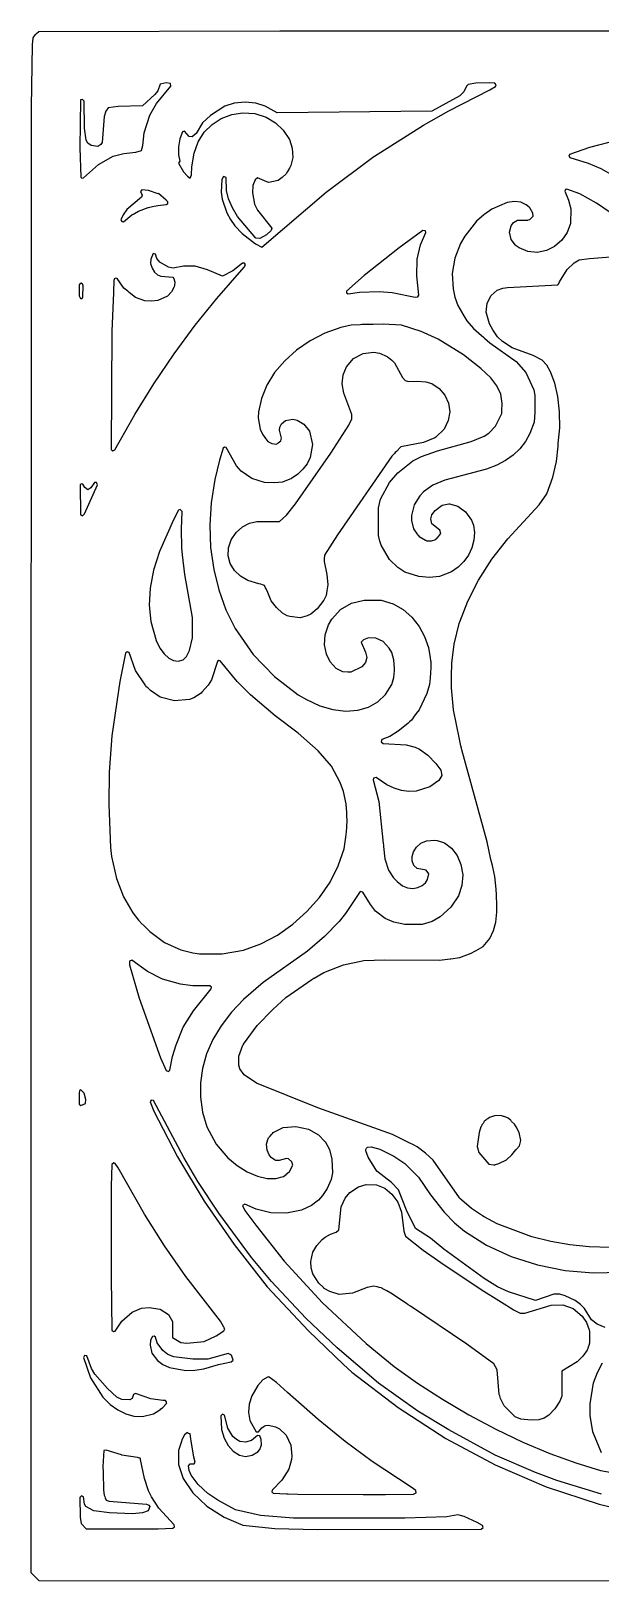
# Model space of a CAD drawing. Header units: millimetres. Extents: x 0 to 300, y 0 to 300.
# Drawn here: x 0 to 110.4, y 0 to 300.4 of the extents above; entities that cross this region are included whole.
import ezdxf

# ---------------------------------------------------------------- set-up
doc = ezdxf.new("R2010")
doc.units = ezdxf.units.MM
doc.layers.add('CUT', color=7, linetype='CONTINUOUS')

msp = doc.modelspace()

# ---------------------------------------------------------------- linework, layer by layer
at = {"layer": 'CUT'}
for points in [[(175.9952, 0.0296), (1.6255, 0.0716), (0.8249, 0.8249), (0.0716, 1.6255), (0.0502, 90.5583), (0.0489, 95.7279), (0.0463, 106.8039), (0.0457, 109.0444), (0.121, 285.633), (0.3023, 297.6652), (0.4627, 299.03), (0.8921, 299.6665), (1.0865, 299.8731), (1.5794, 300.2386), (48.2033, 300.3595), (252.216, 300.3595)], [(113.7006, 279.1945), (108.2059, 277.8119), (104.3313, 276.4354), (104.219, 276.0875), (104.4103, 275.8166), (107.9617, 274.7661), (110.3915, 273.6906), (112.9423, 272.2823)], [(116.49, 262.2662), (109.5378, 267.0112), (106.3156, 268.7866), (103.8102, 269.7411), (103.5401, 269.6276), (103.4265, 269.3205), (104.1658, 267.5948), (104.5974, 265.9058), (104.557, 263.0822), (103.9099, 261.3353), (102.861, 259.8239), (101.4542, 258.634), (99.8677, 257.8383), (98.0962, 257.4514), (96.2886, 257.6103), (94.5839, 258.3234), (93.9926, 258.7437), (93.8654, 258.877), (93.0154, 259.9879), (92.6949, 261.3577), (93.0355, 262.6274), (93.4554, 263.2584), (94.2414, 263.7357), (96.0873, 263.676), (96.1976, 263.7034), (96.2892, 263.6877), (96.3534, 263.742), (96.6605, 263.8181), (97.2733, 264.4986), (97.2604, 265.0679), (96.6562, 266.1199), (96.581, 266.1824), (96.5669, 266.2093), (96.5097, 266.2417), (95.9476, 266.7086), (94.8834, 267.1628), (93.6736, 267.3026), (92.286, 267.1002), (89.2684, 265.8111), (87.7506, 264.7655), (86.3238, 263.4843), (84.0461, 260.6151), (83.2219, 259.1785), (82.103, 256.3225), (81.5921, 253.3758), (81.7716, 250.4196), (82.1201, 248.7643), (82.7133, 247.1505), (83.6258, 245.5983), (83.6563, 245.5341), (83.6899, 245.4892), (84.4661, 244.1688), (85.7174, 242.7322), (86.7968, 241.7943), (87.72, 240.9715), (87.8612, 240.8695), (88.907, 239.9608), (93.9969, 236.2943), (95.8474, 234.1726), (97.4047, 230.8001), (97.5876, 229.7448), (97.6475, 226.5284), (97.4885, 224.5467), (96.6627, 222.3741), (95.7826, 220.8241), (94.7048, 219.4316), (93.4081, 218.1981), (91.9303, 217.1254), (90.2587, 216.2299), (88.2376, 215.4307), (80.2191, 213.3411), (77.8719, 212.3638), (76.062, 211.0654), (75.3588, 210.2984), (74.2673, 208.518), (73.725, 206.4994), (73.7026, 205.5297), (74.1168, 203.8692), (74.8507, 202.8849), (74.9162, 202.7603), (74.9716, 202.7227), (75.2007, 202.4155), (76.4732, 201.7031), (76.4929, 201.6898), (76.4973, 201.6897), (76.6797, 201.5875), (77.6257, 201.5595), (78.4271, 201.8618), (78.6489, 202.1064), (78.7768, 202.1689), (79.1638, 202.6645), (79.1636, 202.6741), (79.4422, 202.9814), (79.1958, 203.6256), (77.6835, 204.8692), (77.5788, 205.2204), (77.4453, 205.8326), (77.688, 206.6219), (78.3062, 207.4606), (79.6782, 208.4735), (80.9663, 208.749), (81.1019, 208.7287), (82.682, 208.3112), (84.2207, 207.1813), (85.3364, 205.6058), (85.7275, 204.629), (85.9134, 203.1704), (85.8198, 201.6774), (85.4168, 200.2181), (84.7663, 198.8245), (83.8683, 197.5547), (82.7544, 196.4408), (81.4831, 195.5421), (79.1501, 194.6483), (77.2008, 194.4568), (75.1239, 194.6444), (72.4435, 195.5276), (71.1064, 196.3856), (69.5003, 197.9672), (67.8732, 200.7058), (67.5785, 201.5121), (67.3487, 202.6167), (67.3485, 207.9394), (67.7166, 209.6218), (69.4625, 212.8841), (71.0798, 214.7533), (73.9621, 217.0595), (75.6495, 217.9366), (78.7441, 219.0287), (85.3187, 220.8077), (87.8, 221.8687), (88.6861, 222.4373), (89.996, 223.8057), (91.2346, 226.2564), (91.2545, 227.3232), (91.2973, 227.5918), (91.2641, 227.8361), (91.2711, 228.2096), (91.0041, 230.0212), (90.2871, 231.6243), (89.0711, 233.1866), (87.1646, 234.944), (83.8065, 237.5826), (78.9016, 240.6239), (75.5785, 242.1344), (71.7678, 243.332), (68.2767, 243.5685), (66.2889, 243.5116), (64.106, 243.4787), (63.8041, 243.4405), (62.0671, 243.3908), (60.0436, 242.9165), (56.9337, 241.8108), (54.0773, 240.3119), (51.4719, 238.5479), (49.1897, 236.4812), (47.2263, 234.1884), (45.7312, 231.7367), (44.6567, 229.1684), (44.0895, 226.543), (44.0311, 225.3995), (44.4346, 223.2198), (44.8528, 222.2263), (45.4662, 221.4286), (45.5184, 221.3462), (45.545, 221.3261), (45.9121, 220.8487), (46.6545, 220.4046), (47.5697, 220.3135), (47.6741, 220.3876), (47.7832, 220.4047), (47.8916, 220.5419), (48.4429, 220.9332), (48.585, 221.4379), (48.1777, 223.0373), (48.2087, 223.5915), (48.2104, 223.6188), (48.5375, 224.2326), (49.3598, 224.8689), (50.7266, 225.117), (51.5668, 224.9431), (52.9081, 224.1584), (53.9549, 222.7958), (54.5523, 220.2251), (54.086, 217.6975), (53.5239, 216.5122), (52.7144, 215.4525), (51.6912, 214.4914), (50.4644, 213.676), (48.7266, 212.945), (47.2308, 212.7823), (45.2686, 212.8758), (42.7895, 213.6506), (40.7291, 215.0923), (39.8298, 216.1091), (37.8552, 219.6577), (37.5307, 219.7189), (37.2756, 219.5093), (36.55, 217.2248), (35.6511, 213.4495), (34.9542, 208.9597), (34.6855, 204.6009), (34.8341, 200.2699), (35.4411, 196.048), (36.4246, 192.0545), (37.8052, 188.2068), (39.6054, 184.5704), (43.0811, 179.579), (45.0137, 177.5623), (45.0404, 177.5324), (45.0613, 177.5127), (47.2167, 175.2635), (51.7845, 171.7451), (53.3712, 170.8007), (55.9868, 169.6029), (58.5274, 168.8658), (60.9996, 168.5979), (63.3179, 168.7765), (65.42, 169.3696), (67.2358, 170.393), (68.7196, 171.811), (69.9073, 173.7103), (70.3098, 175.081), (70.4239, 176.3975), (70.4312, 176.4478), (70.4302, 176.4704), (70.4628, 176.846), (70.3182, 178.4918), (69.9063, 179.9107), (69.4197, 180.784), (68.2183, 182.0565), (66.8404, 182.7259), (65.3786, 182.77), (64.414, 182.3663), (64.0085, 181.9527), (64.8496, 180.0168), (65.0767, 178.9793), (64.8105, 177.9947), (64.1144, 177.1339), (62.0113, 176.1041), (61.7269, 176.104), (61.6554, 176.104), (61.5488, 176.104), (61.4135, 176.104), (60.4559, 176.1676), (59.1522, 176.8447), (57.9911, 178.0999), (57.257, 179.6061), (56.8868, 181.3957), (57.0122, 183.3739), (57.6603, 185.3165), (58.2982, 186.4133), (59.9576, 188.2664), (62.0911, 189.4858), (64.5911, 190.0976), (67.7209, 190.0979), (67.8695, 190.0761), (70.1971, 189.3608), (72.1272, 188.2426), (73.7899, 186.7651), (75.1872, 184.9896), (76.2484, 183.017), (77.008, 180.8929), (77.3759, 178.9094), (77.4411, 178.3285), (77.4435, 178.307), (77.4476, 178.2704), (77.4524, 178.2274), (77.4774, 177.2128), (77.405, 175.8057), (77.3742, 175.2075), (77.3669, 175.065), (77.3635, 174.9992), (77.2042, 173.7247), (76.7136, 171.9909), (75.1902, 168.8263), (74.661, 168.1069), (74.5373, 167.9388), (74.2675, 167.5719), (73.9071, 167.0819), (73.7016, 166.8235), (73.3563, 166.4892), (73.3016, 166.4363), (73.2077, 166.3454), (73.0491, 166.1918), (71.1423, 164.6655), (69.5225, 163.6889), (68.0024, 163.0545), (67.8309, 162.6587), (68.2158, 162.3342), (72.7185, 162.0575), (74.4467, 161.6031), (75.2636, 161.1992), (76.8777, 160.0259), (78.4609, 158.4131), (79.4222, 157.1632), (79.6221, 156.1162), (79.0278, 155.154), (77.271, 153.9245), (74.63, 153.0918), (73.2318, 153.0248), (71.7787, 153.2107), (70.3838, 153.6341), (68.946, 154.3048), (66.8792, 155.7108), (66.3717, 155.5839), (66.3129, 155.2918), (67.4048, 151.0487), (68.2644, 142.9276), (68.2812, 142.6578), (68.3255, 142.3504), (68.5788, 139.9576), (69.2483, 137.7816), (70.2417, 136.307), (70.9803, 135.5656), (71.9961, 134.7553), (72.9811, 134.3301), (73.9646, 134.1822), (74.9855, 134.3807), (75.8034, 134.7664), (76.4417, 135.33), (76.8552, 135.9334), (77.0769, 137.0253), (76.5609, 137.7528), (74.8543, 138.1026), (74.1871, 138.6951), (73.8508, 139.5442), (73.8555, 140.4231), (74.1392, 141.3383), (74.7247, 142.2488), (75.5616, 142.9836), (76.6218, 143.4298), (78.2779, 143.5658), (78.6944, 143.5071), (80.092, 143.0733), (81.4913, 142.044), (82.6051, 140.5742), (83.3044, 138.8667), (83.6443, 136.8458), (83.4899, 134.8064), (82.8218, 132.7645), (81.3692, 130.6123), (79.2735, 128.7056), (77.7489, 127.8406), (75.7955, 127.258), (72.4154, 127.2018), (70.2977, 127.6554), (68.6201, 128.396), (66.7617, 129.8442), (65.7747, 131.0816), (64.3364, 133.5174), (63.8212, 133.6268), (60.976, 129.3595), (59.7553, 127.8352), (56.8981, 124.8884), (53.5868, 122.0946), (45.0297, 115.9863), (41.2231, 112.7198), (38.853, 110.2306), (36.8688, 107.6191), (35.2483, 104.9228), (34.0297, 102.1495), (33.2247, 99.3324), (32.843, 96.5729), (32.8394, 93.762), (33.264, 90.8667), (34.1227, 88.0257), (35.9092, 84.6865), (38.1817, 81.9954), (39.9585, 80.5099), (41.92, 79.2993), (43.8848, 78.4661), (45.7789, 78.0234), (47.4623, 78.0224), (48.95, 78.4325), (49.4377, 78.8221), (49.4885, 78.8407), (49.7225, 79.0496), (50.1085, 79.3579), (50.7688, 80.5817), (50.542, 81.2739), (49.9184, 81.8222), (49.5248, 81.8755), (48.0969, 81.4979), (47.4858, 81.4839), (47.2212, 81.6199), (46.9356, 81.824), (46.8813, 81.8628), (46.8099, 81.9138), (46.5723, 82.0835), (46.1424, 82.583), (45.764, 83.5294), (45.67, 84.6601), (45.9028, 85.5793), (45.9061, 85.5854), (45.9144, 85.601), (45.9565, 85.6801), (46.0586, 85.8722), (46.3601, 86.243), (46.6484, 86.5685), (46.7048, 86.6322), (46.8042, 86.7444), (46.968, 86.9293), (48.9043, 87.8718), (51.3067, 88.0914), (53.8155, 87.5621), (55.7344, 86.455), (56.979, 85.2064), (57.0115, 85.1571), (57.8639, 83.636), (58.3333, 81.7817), (58.4543, 79.1251), (58.1677, 77.7947), (57.4075, 76.0911), (56.5239, 74.7047), (55.7446, 73.8498), (55.473, 73.5963), (54.3765, 72.8144), (52.4107, 71.9067), (49.5027, 71.3102), (46.5222, 71.3764), (43.6435, 72.1037), (41.4588, 73.0666), (40.9816, 72.8047), (41.4441, 71.8326), (43.5908, 68.9589), (49.0946, 62.0038), (56.5217, 53.9433), (64.9395, 46.0383), (70.3541, 41.6223), (74.883, 38.362), (79.7283, 35.2322), (84.8317, 32.2422), (90.0551, 29.4641), (95.3243, 26.9506), (100.4997, 24.7541), (105.5382, 22.9131), (110.3313, 21.4655), (112.5042, 21.0629)], [(112.1835, 64.6575), (108.1436, 64.75), (104.4101, 65.1456), (100.7037, 65.8086), (97.0294, 66.7277), (90.3463, 69.2521), (87.8374, 70.575), (87.4613, 70.8067), (87.3271, 70.8894), (87.0717, 71.0467), (86.9101, 71.1462), (85.376, 72.1879), (83.9112, 73.4304), (83.0969, 74.1649), (83.0275, 74.2595), (77.912, 81.5508), (76.4727, 82.959), (74.8021, 84.1778), (74.1059, 84.5211), (74.0211, 84.5812), (73.4035, 84.8674), (70.0671, 86.5124), (55.5669, 91.7382), (43.7403, 96.5171), (41.311, 98.1072), (40.4977, 99.2885), (40.2822, 99.9991), (40.3167, 101.7109), (41.0717, 103.8279), (41.1758, 103.9908), (41.2121, 104.0477), (41.2203, 104.0605), (41.223, 104.0647), (43.8516, 107.687), (46.8512, 110.777), (49.377, 113.0585), (54.399, 116.5498), (54.819, 116.818), (54.8561, 116.8417), (54.8727, 116.8523), (54.8906, 116.8637), (56.7773, 117.9418), (60.5884, 119.4476), (64.4867, 120.2328), (68.4805, 120.4028), (79.1492, 120.2987), (81.1955, 120.5912), (81.2772, 120.5981), (81.3465, 120.6128), (83.0886, 120.8618), (85.2647, 121.6765), (85.9898, 122.082), (86.1105, 122.1312), (86.2336, 122.2184), (87.6194, 122.9934), (88.9239, 124.5255), (89.5937, 126.0438), (90.0586, 127.6929), (90.2416, 129.6115), (90.2363, 130.2068), (90.271, 131.5038), (90.2169, 132.4054), (90.2106, 133.126), (90.1254, 133.9323), (90.1199, 134.0247), (90.1064, 134.1121), (89.8487, 136.552), (89.4602, 138.3116), (89.4008, 138.6977), (89.1228, 139.8396), (88.375, 143.2265), (83.4563, 161.0761), (83.3854, 161.4009), (83.2902, 161.8372), (83.1467, 162.4945), (83.0007, 163.1635), (81.868, 168.8032), (81.4727, 173.0819), (81.4722, 175.349), (81.5348, 177.8698), (81.986, 181.5546), (82.9801, 185.5594), (82.9938, 185.6058), (83.0123, 185.6684), (83.0351, 185.7457), (83.0748, 185.8801), (84.6139, 189.8703), (86.6817, 193.9406), (89.2939, 198.0076), (92.3986, 201.9863), (98.4696, 208.5167), (99.9644, 210.6832), (101.1301, 213.9376), (101.8237, 216.9735), (102.1111, 219.9008), (102.1587, 220.256), (102.1618, 220.4176), (102.4592, 223.4469), (102.3998, 226.5391), (102.0649, 229.5199), (101.5059, 232.1086), (100.6811, 234.3097), (99.9288, 235.6077), (99.0259, 236.5602), (97.2877, 237.4968), (93.2419, 238.9743), (91.3273, 240.2254), (90.3707, 241.1173), (89.4698, 242.4687), (88.8136, 243.6215), (88.1865, 245.8812), (88.3757, 247.6473), (89.1394, 249.1414), (90.3068, 250.1346), (91.4229, 250.5193), (92.3389, 250.6498), (102.0596, 251.1502), (102.1507, 251.2987), (102.22, 251.3013), (102.4169, 251.7327), (103.8788, 254.1155), (105.25, 255.4565), (106.2346, 255.9922), (108.2223, 256.3033), (113.973, 256.7098)], [(110.5455, 16.8502), (101.8825, 19.4849), (97.7176, 21.0353), (89.9268, 24.4314), (80.9735, 29.3015), (74.9673, 32.9118), (67.3444, 38.3568), (59.346, 45.2031), (53.2595, 50.9261), (46.5978, 58.0719), (42.7188, 62.7384), (36.4477, 71.2813), (32.3612, 77.4263), (29.6356, 82.0595), (23.7491, 93.1421), (23.3241, 93.2136), (23.0927, 92.8501), (23.8435, 91.0442), (28.4039, 82.2272), (33.5556, 73.641), (39.3682, 65.2245), (45.7567, 57.0581), (53.7939, 48.5058), (60.5899, 41.9511), (62.1995, 40.5249), (71.1459, 33.657), (80.3842, 27.6476), (89.923, 22.5145), (99.7953, 18.2861), (110.0619, 14.8942), (120.6591, 12.3898)], [(111.2128, 49.127), (109.6679, 49.7786), (108.6068, 50.6534), (107.2263, 52.8161), (106.4728, 53.6313), (105.4474, 54.3834), (103.5197, 55.289), (102.4293, 55.5846), (101.3073, 55.5802), (97.7619, 54.4093), (92.542, 56.027), (90.3959, 57.0244), (87.8156, 58.651), (79.9668, 64.3497), (77.4328, 66.4673), (74.4937, 68.341), (72.7538, 71.8803), (71.2334, 75.8039), (69.8473, 77.2228), (67.0237, 79.4442), (65.3399, 82.1425), (64.8732, 83.3656), (64.9105, 83.6205), (65.0087, 83.9249), (65.1959, 84.0888), (65.9058, 84.1564), (67.5685, 83.6943), (70.3433, 82.354), (72.4548, 80.9541), (75.0939, 78.2539), (77.3869, 74.8649), (80.0782, 71.4861), (82.0757, 69.4283), (83.9705, 67.8085), (88.277, 65.1021), (93.0606, 62.909), (98.1467, 61.2863), (103.4779, 60.2045), (108.885, 59.7265), (114.3353, 59.8446)], [(110.5349, 24.8382), (108.8234, 28.9575), (108.3296, 32.1088), (108.3123, 33.3698), (108.3077, 34.05), (108.3063, 34.2555), (108.3058, 34.3266), (108.3055, 34.3664), (108.9943, 38.4095), (109.7476, 40.4498), (110.7293, 42.3147)]]:
    msp.add_lwpolyline(points, dxfattribs=at)
for points in [[(13.8075, 278.7657), (13.597, 278.3413), (13.0118, 277.9881), (11.6649, 278.1597), (11.05, 278.6418), (10.7134, 279.1949), (10.4041, 281.5618), (10.3106, 286.7778), (10.0286, 287.1143), (9.6372, 287.0048), (9.4926, 277.7144), (9.6754, 272.0465), (9.9053, 271.8509), (10.2392, 271.8979), (13.1053, 274.4807), (15.9852, 276.0797), (18.0221, 276.6412), (20.3203, 276.8895), (21.4359, 277.1968), (21.7141, 278.1971), (21.9641, 280.6432), (23.0565, 284.0409), (24.332, 286.2811), (27.104, 289.6778), (27.034, 290.1676), (26.1925, 290.3206), (25.0425, 290.076), (24.6007, 288.7962), (24.0324, 288.0241), (21.6152, 285.8349), (16.9162, 285.7564), (15.0094, 285.4643), (14.5458, 284.8312), (14.2042, 283.7871)], [(48.906, 281.1754), (50.0776, 279.3426), (50.649, 277.6819), (50.7722, 275.8272), (50.3859, 274.2848), (50.101, 273.7865), (49.9237, 273.4764), (49.9057, 273.4449), (49.7393, 273.1538), (49.4516, 272.7161), (48.657, 271.9735), (47.8882, 271.4057), (46.0813, 271.0286), (45.7128, 271.1056), (43.8935, 271.9409), (43.4269, 271.4912), (43.0228, 270.4068), (42.9121, 269.0114), (43.3085, 266.8287), (43.9209, 265.6448), (46.6821, 262.1309), (46.5408, 261.7173), (45.6259, 260.8628), (44.3687, 260.152), (43.5575, 260.2333), (40.0667, 264.4107), (39.0353, 266.0924), (38.3195, 267.8132), (37.8963, 269.4806), (37.8109, 271.9723), (37.2963, 272.1529), (37.0061, 271.5937), (36.8908, 269.1051), (37.0951, 267.7699), (37.9834, 265.1184), (38.6669, 263.8342), (39.4963, 262.608), (40.9112, 261.1067), (43.5051, 259.1092), (44.7732, 258.4839), (57.2298, 269.1289), (66.4442, 276.0253), (66.5619, 276.1058), (76.0349, 282.1212), (80.9844, 284.8844), (88.9077, 288.9374), (90.0306, 289.5963), (90.161, 289.9421), (89.872, 290.2679), (88.9256, 290.3226), (86.1904, 290.2615), (84.7306, 290.0228), (84.3977, 289.6994), (83.8902, 288.5523), (83.0901, 287.7732), (77.6838, 284.8205), (47.7333, 284.487), (45.4203, 285.8213), (43.5542, 286.3905), (41.5095, 286.5719), (39.4075, 286.368), (37.5691, 285.7654), (34.8322, 283.9987), (33.2828, 282.5686), (32.0534, 280.5047), (31.2876, 279.8299), (30.6834, 279.9058), (29.746, 280.9527), (29.4069, 280.8169), (28.8759, 279.4549), (28.6066, 277.8902), (28.6035, 276.3445), (28.8861, 275.1431), (28.6374, 274.7765), (29.6052, 273.083), (30.3612, 272.206), (30.8451, 271.8733), (31.1475, 272.4781), (31.2146, 274.0084), (31.6104, 276.6755), (32.4261, 278.8576), (33.6058, 280.7376), (35.0972, 282.2569), (36.8887, 283.4307), (38.9316, 284.2098), (41.0894, 284.5121), (43.4025, 284.3576), (45.5972, 283.6924), (47.4207, 282.5962)], [(18.6114, 265.7494), (17.8853, 264.7718), (17.445, 263.758), (17.6176, 263.4285), (17.988, 263.3936), (19.5778, 264.7133), (19.8365, 264.8685), (19.8673, 264.8572), (20.0556, 265.0001), (20.8494, 265.4765), (22.7622, 266.1714), (22.8104, 266.1813), (23.0793, 266.2364), (23.6033, 266.3439), (24.5773, 266.5437), (26.2173, 266.7189), (26.5117, 266.943), (26.5242, 267.2843), (26.2547, 267.5068), (26.2483, 267.6092), (24.7362, 268.8491), (24.669, 268.7879), (22.8012, 269.4264), (21.5024, 269.5566), (21.2662, 269.2317), (21.5547, 268.5601), (21.4296, 268.184)], [(74.4449, 248.7966), (74.9894, 248.8368), (75.1464, 249.1671), (74.7886, 252.8995), (74.8491, 256.1603), (75.4915, 258.956), (76.4935, 261.2903), (76.4155, 261.646), (75.9012, 261.7188), (71.3479, 258.3715), (64.5731, 252.9878), (61.158, 249.9477), (61.1675, 249.6146), (61.4687, 249.4041), (63.6783, 249.7344), (67.4597, 249.8847), (69.9595, 249.7002)], [(23.2295, 256.1498), (23.2181, 255.2822), (23.4771, 254.424), (23.9708, 253.6502), (24.5284, 253.1373), (25.2039, 252.8851), (27.4819, 252.6498), (27.7171, 252.4058), (27.8787, 251.7101), (27.8191, 251.017), (27.776, 250.8138), (27.2851, 249.8417), (26.4501, 249.0114), (24.602, 248.1496), (23.3816, 247.9868), (22.069, 248.0851), (20.2913, 248.7171), (19.0848, 249.6787), (18.976, 249.7666), (18.9005, 249.8277), (18.7796, 249.9254), (18.0198, 250.5396), (16.7387, 252.4022), (16.4533, 252.4892), (16.167, 252.3181), (16.1595, 252.1462), (16.0952, 252.1372), (16.049, 249.6402), (15.7223, 242.228), (15.5714, 219.2456), (15.897, 219.0065), (16.2599, 219.1842), (20.1445, 226.0801), (23.8384, 232.014), (27.745, 237.7976), (31.8342, 243.34), (36.0322, 248.5044), (41.3566, 254.5766), (41.5737, 255.0322), (41.4099, 255.3954), (40.9794, 255.4067), (39.1147, 253.8783), (37.1402, 252.8246), (34.2326, 254.1117), (31.8368, 254.7857), (29.599, 254.792), (27.5701, 254.4254), (26.6542, 254.5817), (24.9732, 255.5556), (24.3988, 256.2931), (24.1583, 257.1481), (23.7054, 257.2667)], [(9.9479, 248.5568), (10.0991, 248.829), (10.1294, 250.9761), (10.0386, 251.339), (9.7362, 251.5205), (9.3733, 251.1878), (9.3431, 249.0406), (9.6152, 248.5265)], [(40.9965, 204.3161), (42.3294, 205.0251), (43.7922, 205.3145), (44.1629, 205.3273), (44.1964, 205.3284), (44.241, 205.3299), (44.3748, 205.3346), (48.1903, 205.3297), (49.5139, 206.5233), (51.2378, 208.7283), (58.1314, 218.5846), (61.5883, 223.9946), (62.1703, 225.1893), (62.1706, 225.6268), (62.1774, 225.6647), (62.1707, 225.6949), (62.1709, 226.0222), (60.6205, 230.1798), (60.3353, 231.9782), (60.4973, 233.7229), (61.1182, 235.2965), (62.5298, 236.9269), (64.3529, 237.8895), (66.454, 238.1212), (67.5552, 237.9318), (68.9911, 237.2881), (69.0041, 237.2795), (69.0468, 237.251), (69.0737, 237.2332), (69.265, 237.1059), (69.9038, 236.6023), (70.4282, 236.0318), (71.9866, 233.2404), (72.5335, 232.6366), (73.1389, 232.4664), (74.8952, 232.5012), (76.4818, 232.3726), (77.6481, 232.0269), (79.076, 231.0759), (80.1693, 229.7914), (80.887, 228.255), (81.1348, 226.5889), (80.8562, 224.8844), (80.0384, 223.1836), (78.4186, 221.6332), (78.2469, 221.5095), (76.0644, 220.5958), (71.6539, 219.7926), (70.8111, 218.8888), (70.563, 218.6614), (70.4577, 218.5097), (69.9434, 217.9582), (59.4168, 202.7444), (56.8736, 198.8035), (56.823, 198.062), (56.7875, 197.8254), (56.8024, 197.7602), (56.7881, 197.5497), (57.3652, 195.0751), (57.5308, 193.0625), (57.3558, 191.8788), (57.1796, 190.9618), (56.744, 190.0765), (55.4792, 188.4004), (54.2637, 187.3955), (53.5553, 187.0244), (52.1617, 186.6831), (50.1874, 186.8966), (49.668, 187.0491), (48.7285, 187.5614), (47.5729, 188.6488), (46.5843, 189.9728), (45.878, 191.5769), (45.6113, 192.3048), (45.4782, 192.4849), (45.2879, 192.9171), (44.8446, 193.0471), (44.5364, 193.209), (44.1837, 193.241), (42.037, 193.8707), (40.5847, 194.7049), (39.4447, 195.8096), (38.6232, 197.1933), (38.257, 198.643), (38.298, 200.154), (38.307, 200.2357), (38.8096, 201.7442), (39.7535, 203.1731)], [(9.5398, 212.4198), (9.6186, 206.659), (10.0345, 206.4481), (10.4026, 206.8131), (12.92, 212.4185), (12.7083, 212.8991), (12.3092, 212.8492), (11.6192, 211.8275), (11.0443, 211.4555), (10.4619, 211.8785), (10.1078, 212.5522), (9.7753, 212.6088)], [(25.009, 180.8028), (25.8328, 179.6567), (26.7215, 178.8528), (27.645, 178.3637), (28.5576, 178.2549), (29.5049, 178.5481), (30.1595, 179.1854), (30.7315, 180.2967), (31.3007, 182.7962), (31.2999, 186.731), (29.8223, 195.0492), (29.366, 198.8781), (29.285, 200.2238), (29.1976, 203.8414), (29.3044, 207.2824), (28.9545, 207.6703), (28.5919, 207.5017), (27.6178, 205.6145), (24.9363, 199.5), (23.7567, 195.8674), (23.0988, 192.389), (22.9209, 189.0906), (23.2232, 185.946), (24.2875, 182.2777)], [(44.5745, 123.5), (47.7517, 125.1823), (50.7503, 127.3142), (53.4838, 129.7512), (55.8868, 132.4805), (57.957, 135.4465), (59.5503, 138.5944), (60.6774, 141.8821), (60.9236, 143.7218), (61.0238, 144.1378), (61.1186, 145.1794), (61.2403, 146.089), (61.2298, 146.4009), (61.2987, 147.1586), (61.1138, 150.1199), (61.102, 150.173), (61.0878, 150.5923), (60.5884, 153.0034), (59.9466, 154.7738), (58.2384, 157.8807), (55.6251, 160.9085), (51.7689, 164.2844), (47.3415, 167.6513), (42.5359, 171.7314), (39.9964, 174.3317), (36.7003, 178.3418), (36.4117, 178.4016), (36.1435, 178.2104), (34.9819, 174.6499), (34.329, 173.6143), (33.1567, 172.2545), (32.9993, 172.0874), (31.5894, 171.1696), (30.7208, 170.8449), (27.8646, 170.5655), (25.0693, 171.3111), (23.1962, 172.5667), (22.645, 173.0791), (22.4968, 173.2418), (22.4414, 173.3027), (22.2242, 173.5411), (22.1285, 173.6461), (20.3089, 176.4687), (19.0492, 179.9272), (18.6744, 180.074), (18.3694, 179.8113), (17.2302, 174.2989), (15.6916, 163.7701), (15.1779, 156.7615), (15.1177, 150.4804), (15.4205, 142.1739), (15.6322, 140.4301), (16.6186, 136.1562), (17.9641, 132.5926), (19.7782, 129.4802), (20.8847, 128.0768), (21.1794, 127.7781), (21.2782, 127.6534), (22.0985, 126.8466), (23.0573, 125.8747), (25.9178, 123.7393), (29.0568, 122.3482), (31.3735, 121.7228), (32.6683, 121.5696), (37.0498, 121.5681), (41.1987, 122.2813)], [(19.1242, 120.1177), (19.1439, 119.4044), (20.9765, 112.98), (25.1385, 101.3677), (26.2223, 98.932), (26.698, 98.7295), (26.9539, 98.9985), (27.4319, 101.6749), (28.1334, 103.9382), (29.5405, 107.3344), (31.486, 110.4967), (34.9512, 114.7452), (35.0132, 115.1028), (34.6798, 115.3712), (31.8472, 115.3204), (31.6842, 115.3314), (31.5542, 115.3401), (31.3569, 115.3534), (30.8497, 115.3875), (28.9762, 115.6464), (25.4937, 116.6212), (22.6095, 118.1203), (19.5666, 120.3206)], [(9.3733, 92.4177), (9.706, 92.1455), (10.583, 92.5386), (10.6737, 93.3249), (10.3108, 94.5648), (9.706, 95.1697), (9.4338, 94.9882), (9.3431, 94.6253)], [(88.5011, 89.5515), (88.3453, 89.4941), (88.1609, 89.2923), (87.8207, 89.0331), (87.5841, 88.6612), (87.3671, 88.4237), (87.2584, 88.149), (87.1669, 88.0051), (86.8115, 86.9106), (86.4288, 84.1975), (86.7451, 83.026), (88.7336, 80.766), (89.6766, 80.649), (89.6856, 80.6514), (89.7383, 80.6216), (90.0255, 80.743), (90.6568, 80.9132), (92.1143, 81.6529), (93.1955, 82.6054), (93.9475, 83.5423), (94.0506, 83.6432), (94.0955, 83.7267), (94.62, 84.3802), (94.8962, 85.3734), (94.5763, 86.9342), (93.9896, 88.0101), (93.9858, 88.021), (93.9792, 88.029), (93.7017, 88.538), (93.1211, 89.0781), (92.9454, 89.2929), (92.8108, 89.3667), (92.4526, 89.6999), (91.6545, 90.001), (91.592, 90.0353), (91.5625, 90.0358), (91.016, 90.2419), (89.7943, 90.1302), (88.8562, 89.8221)], [(22.012, 71.1165), (16.9043, 80.0929), (16.3732, 80.9309), (16.0657, 81.0732), (15.6867, 80.7442), (15.5712, 76.5023), (15.541, 58.8482), (15.7216, 48.6038), (16.0112, 48.3784), (16.3321, 48.467), (17.6316, 50.3784), (19.619, 52.1405), (21.4356, 52.8798), (22.9351, 53.0404), (25.0554, 52.6932), (26.6556, 51.6603), (27.4548, 50.3173), (27.4733, 47.2396), (29.0629, 46.2574), (30.2047, 46.1173), (33.5998, 46.4504), (35.8932, 47.5173), (37.4113, 48.5308), (37.5892, 48.8632), (37.4615, 49.087), (37.4652, 49.0925), (37.3991, 49.1964), (36.7282, 50.3723), (30.0441, 59.0228), (25.8966, 64.9559)], [(67.8619, 56.8303), (67.4774, 56.9242), (67.171, 57.0561), (66.9872, 57.044), (66.4232, 57.1818), (65.1522, 56.9255), (62.3061, 55.7698), (59.6968, 55.5267), (57.894, 56.1287), (56.8504, 56.7106), (56.8138, 56.7453), (56.7157, 56.8381), (56.6586, 56.8921), (55.7644, 57.738), (54.6136, 59.5622), (54.3173, 60.7233), (54.258, 61.9454), (54.6552, 63.7761), (55.4003, 65.0321), (56.4399, 66.2019), (57.0193, 66.6201), (58.0589, 67.2145), (59.118, 67.6418), (59.6453, 68.0868), (60.1029, 72.4992), (60.8698, 74.2176), (61.7992, 75.2799), (63.4371, 76.4225), (64.9435, 76.8372), (66.9499, 76.7905), (68.5502, 76.1416), (69.9547, 75.0151), (71.1047, 73.4254), (71.8146, 71.5095), (72.217, 67.8385), (72.5608, 66.8525), (75.9629, 64.1341), (79.384, 61.7422), (87.2064, 56.5172), (91.1638, 54.0401), (91.1664, 54.0384), (91.1759, 54.0325), (93.4421, 52.614), (93.6256, 52.5233), (93.6278, 52.5219), (93.6299, 52.5212), (94.7764, 51.9544), (95.6878, 51.9249), (100.7689, 53.4871), (103.0354, 53.525), (105.0138, 52.8301), (106.7617, 51.3326), (107.6322, 50.0874), (108.1716, 48.7054), (108.2117, 48.4041), (108.2145, 48.1053), (108.2265, 46.8636), (108.2276, 46.7513), (108.2315, 46.3405), (108.2059, 46.1232), (108.0544, 45.677), (107.9796, 45.4568), (107.9549, 45.3841), (107.9263, 45.3), (107.7289, 44.759), (106.9136, 43.5641), (105.824, 42.4755), (102.8578, 40.6974), (102.8184, 35.8745), (102.4533, 34.8438), (101.5131, 33.4188), (100.311, 32.1809), (99.4373, 31.5953), (98.3693, 31.277), (96.9369, 31.18), (94.8957, 31.3935), (93.8084, 31.8654), (91.692, 33.9746), (90.9588, 35.3834), (90.888, 35.6261), (90.8782, 35.6596), (90.8103, 35.8924), (90.7233, 36.1904), (90.3159, 40.9684), (89.6814, 42.106), (84.4639, 45.9457), (73.5146, 53.2753), (73.102, 53.5604), (72.7558, 53.7833), (69.7514, 55.7945), (68.9393, 56.2397), (68.6795, 56.4069), (68.4691, 56.4974)], [(24.1477, 47.2692), (23.9192, 47.4526), (23.5951, 47.4063), (23.2101, 46.6973), (23.1053, 45.7284), (23.4489, 44.147), (24.5252, 42.7363), (25.5695, 41.9767), (26.8961, 41.3782), (30.0138, 40.826), (31.7604, 40.8571), (33.5149, 41.1275), (36.3692, 41.9989), (38.8263, 42.5116), (39.17, 42.8122), (38.8783, 43.808), (38.2066, 44.1217), (34.2684, 43.004), (31.3659, 43.0053), (27.6881, 43.44), (26.5469, 43.9032), (25.5697, 44.7162), (24.4963, 46.1893)], [(25.6042, 35.0357), (23.2453, 35.296), (20.2629, 36.3395), (19.9009, 36.1678), (19.6297, 35.362), (19.1834, 35.1457), (17.6283, 35.2037), (16.6667, 35.6604), (14.8727, 37.3272), (12.4184, 40.1147), (11.7469, 41.2352), (10.8575, 43.6263), (10.3985, 43.7226), (10.1789, 43.3081), (11.5655, 39.423), (13.9806, 35.6691), (15.3792, 34.2411), (16.8328, 33.1733), (18.4086, 32.3934), (19.9604, 31.993), (21.6225, 31.9106), (23.7927, 32.4091), (24.8005, 33.0939), (25.0512, 33.2137), (25.1959, 33.3626), (25.4933, 33.5647), (26.28, 34.3992), (26.2881, 34.4859), (26.33, 34.529), (26.2969, 34.5813), (26.3136, 34.7615), (26.0703, 34.9842), (26.0394, 34.9876), (26.0353, 34.9941)], [(66.6884, 16.7881), (68.7042, 16.7809), (74.1494, 16.8709), (74.6416, 17.1379), (74.5681, 17.5363), (73.6729, 18.2098), (66.114, 23.1991), (60.8933, 27.0537), (55.6863, 31.2921), (49.6959, 36.5639), (47.592, 38.4798), (46.179, 39.5538), (46.0797, 39.5136), (45.9962, 39.5722), (44.9292, 39.0007), (44.0048, 37.9264), (42.8128, 35.8923), (42.3063, 34.2718), (42.1841, 32.6626), (42.4419, 31.1418), (43.6191, 28.9458), (44.1121, 28.9033), (44.7216, 29.7161), (45.1954, 30.0209), (45.467, 30.1335), (46.0246, 30.2368), (47.4179, 29.9274), (48.1922, 29.4902), (49.4425, 28.2711), (50.372, 26.3338), (50.5714, 24.1917), (50.486, 23.5986), (49.9772, 21.68), (48.6229, 19.5418), (46.7711, 17.6486), (46.7159, 17.3167), (46.9396, 17.0653), (49.5557, 16.9433), (49.6742, 16.9318), (49.8335, 16.9304), (51.7407, 16.8414), (64.3722, 16.7963), (66.0493, 16.7809)], [(37.139, 32.3743), (36.7931, 32.0606), (36.9202, 29.3777), (37.4683, 27.69), (38.2474, 26.2813), (39.2044, 25.2079), (40.3949, 24.4259), (41.6117, 24.1726), (42.8738, 24.4254), (43.9484, 25.0747), (44.3355, 25.509), (44.6965, 26.4054), (44.649, 27.4535), (44.369, 28.1318), (43.9157, 28.2165), (42.7464, 27.2771), (41.5931, 26.9497), (40.4912, 27.0461), (39.8225, 27.4217), (39.1352, 28.041), (38.1529, 29.6423), (37.5217, 32.1663)], [(72.4345, 12.1876), (50.8647, 12.2177), (44.4639, 12.7328), (39.6221, 13.8273), (36.2093, 15.6962), (34.2645, 17.0024), (32.428, 18.7434), (31.0867, 20.5489), (30.6733, 21.4143), (30.5533, 22.3759), (30.89, 22.7548), (31.6295, 22.7065), (31.8186, 23.0601), (31.5485, 24.028), (31.087, 27.1858), (30.9792, 27.5876), (30.8621, 28.5126), (30.5673, 28.586), (30.331, 28.7886), (29.7866, 28.335), (29.2423, 27.3673), (29.2054, 27.0722), (29.0952, 26.8717), (28.6307, 25.2903), (28.6355, 22.6104), (29.5029, 19.9114), (31.3863, 17.1123), (34.1068, 14.547), (37.4325, 12.3936), (41.0955, 10.8172), (47.2404, 10.2185), (55.4675, 10.0067), (87.2146, 10.0974), (87.5859, 10.3681), (87.4713, 10.781), (86.4361, 11.3577), (83.9536, 12.5085), (82.7212, 12.8815), (80.5973, 12.4898)], [(13.9684, 22.2289), (14.0462, 21.1073), (14.0878, 17.6404), (14.2383, 16.6711), (14.3706, 16.4292), (14.3889, 16.1653), (14.6227, 15.6869), (15.2115, 15.5046), (22.4175, 14.9326), (22.8945, 14.7136), (23.032, 14.4526), (22.7496, 13.6246), (21.6547, 13.2252), (19.6734, 13.0647), (15.2615, 13.2461), (12.1904, 13.6402), (10.654, 14.4536), (10.409, 14.891), (10.2289, 16.3273), (9.8091, 16.531), (9.5001, 16.2244), (9.5833, 12.3756), (9.7759, 11.1908), (10.7281, 10.1162), (24.7022, 10.1579), (27.5254, 10.2583), (27.8632, 10.5204), (27.7842, 10.908), (24.7757, 14.1522), (23.3681, 16.3274), (22.7803, 17.4796), (21.9974, 19.8586), (21.2395, 23.6036), (21.2219, 23.6156), (21.1888, 23.8126), (20.8427, 23.8731), (20.6907, 23.9763), (17.6105, 24.4375), (17.5664, 24.4452), (14.5842, 25.4053), (14.1228, 25.2877)]]:
    msp.add_lwpolyline(points, close=True, dxfattribs=at)

doc.saveas('drawing.dxf')
